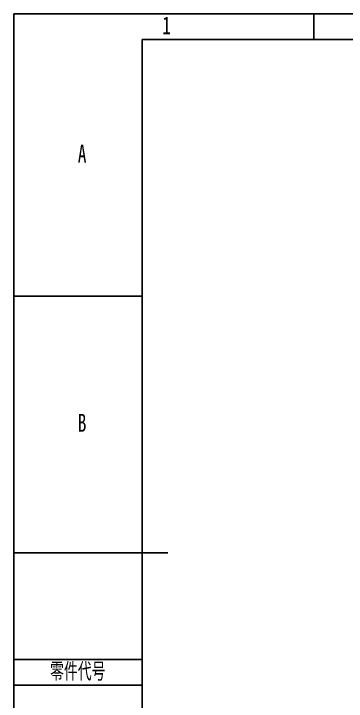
# Model space of a CAD drawing. Header units: millimetres. Extents: x 0 to 594, y 0 to 420.
# Drawn here: x 0 to 129.6, y 152.1 to 420 of the extents above; entities that cross this region are included whole.
import ezdxf

# ---------------------------------------------------------------- set-up
doc = ezdxf.new("R2010")
doc.units = ezdxf.units.MM
doc.header["$LTSCALE"] = 2
doc.layers.add('图框', color=7, linetype='Continuous')
doc.styles.add('SLDTEXTSTYLE0', font='TXT', dxfattribs={"width": 0.7, "bigfont": 'bigfont'})
doc.styles.add('SLDTEXTSTYLE4', font='TXT', dxfattribs={"width": 0.7})

msp = doc.modelspace()

# ---------------------------------------------------------------- linework, layer by layer
at = {"layer": '图框'}
for p, q in [((0, 0), (0, 420)), ((0, 420), (594, 420)), ((117, 420), (117, 410)), ((0, 310), (50, 310)), ((0, 168.441), (50, 168.441)), ((0, 158.441), (50, 158.441))]:
    msp.add_line(p, q, dxfattribs=at)
at = {"layer": '图框', "linetype": 'Continuous', "lineweight": 25}
for p, q in [((50, 10), (50, 410)), ((50, 410), (584, 410))]:
    msp.add_line(p, q, dxfattribs=at)
at = {"layer": '图框', "lineweight": 25}
msp.add_line((0, 210), (60, 210), dxfattribs=at)

# ---------------------------------------------------------------- texts
at = {"layer": '图框', "char_height": 7}
for s, insert, attachment_point, style in [('1', (59.589, 418.995), 2, 'SLDTEXTSTYLE4'), ('A', (26.641, 368.995), 2, 'SLDTEXTSTYLE4'), ('B', (26.641, 264.11), 2, 'SLDTEXTSTYLE4'), ('零件代号', (14.167, 167.158), 1, 'SLDTEXTSTYLE0')]:
    msp.add_mtext(s, dxfattribs=dict(at, insert=insert, attachment_point=attachment_point, style=style))

doc.saveas('drawing.dxf')
